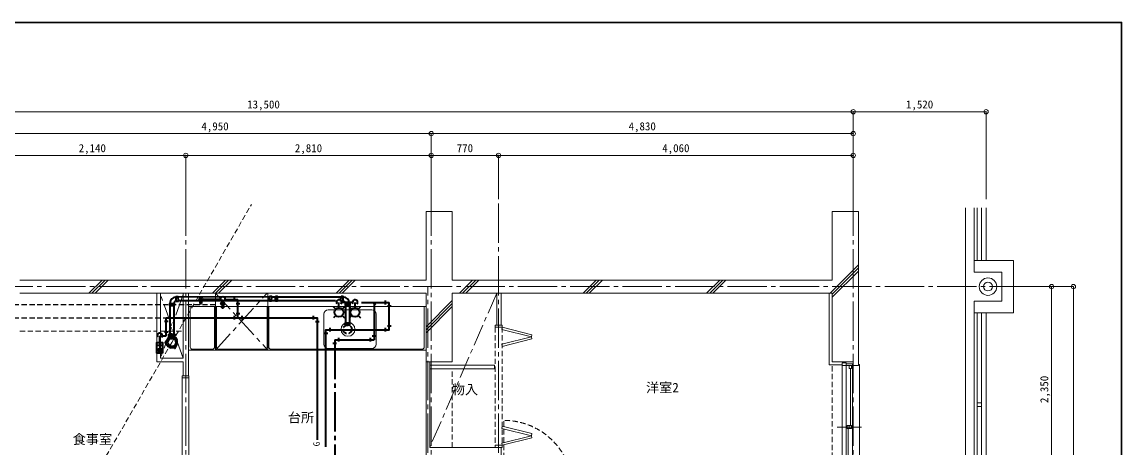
# Model space of a CAD drawing. Units: millimetres at full size, sheet at 1:50. Extents: x -9674 to 9699, y -6794 to 6791.
# Drawn here: x -2892 to 9699, y 1920 to 6791 of the extents above; entities that cross this region are included whole.
import ezdxf
from ezdxf.enums import TextEntityAlignment as Align

# ---------------------------------------------------------------- set-up
doc = ezdxf.new("R2010")
doc.units = ezdxf.units.MM
doc.header["$LTSCALE"] = 50
doc.header["$PDMODE"] = 32
doc.header["$PDSIZE"] = 50
for name, pattern in [('CHAIN1', [8, 5, -1, 1, -1]), ('CHAIN2', [12, 9, -1, 1, -1]), ('DASHED1', [1.8, 1.2, -0.6])]:
    doc.linetypes.add(name, pattern=pattern)
for name, color, linetype, lineweight in [('0-0_図面枠', 7, 'Continuous', 9), ('1-0_芯', 134, 'CHAIN2', 9), ('1-1_躯体', 134, 'Continuous', 9), ('1-2_間仕切', 134, 'Continuous', 9), ('1-3_建具', 134, 'Continuous', 9), ('1-5_設備', 134, 'Continuous', 9), ('1-6_ﾊﾞﾙｺﾆｰ・階段', 134, 'Continuous', 9), ('1-7_その他', 134, 'DASHED1', 9), ('1-8_ハッチ', 134, 'Continuous', 9), ('1-B_寸法', 134, 'Continuous', 9), ('1-C_梁', 134, 'DASHED1', 9), ('2-0_芯', 3, 'Continuous', 35), ('2-3_建具', 4, 'Continuous', 35), ('2-9_金物', 1, 'CHAIN2', 35), ('2-A_文字', 6, 'Continuous', 35), ('2-C', 2, 'DASHED1', 25)]:
    doc.layers.add(name, color=color, linetype=linetype, lineweight=lineweight)
doc.layers.add('1-A_文字', color=134, linetype='Continuous')
doc.styles.add('ＭＳ ゴシック', font='')
doc.styles.get('ＭＳ ゴシック').set_extended_font_data('MS Gothic')

msp = doc.modelspace()

# ---------------------------------------------------------------- linework, layer by layer
at = {"layer": '0-0_図面枠'}
for p, q in [((9697.16, 6789.66), (-9672.16, 6789.66)), ((9695.4, 6787.9), (-9670.4, 6787.9)), ((-9668.64, 6786.14), (9693.64, 6786.14)), ((9691.87, 6784.38), (-9666.87, 6784.38)), ((9690.11, 6782.61), (-9665.11, 6782.61)), ((9688.35, 6780.85), (-9663.35, 6780.85)), ((9688.35, -6783.35), (9688.35, 6780.85)), ((9690.11, -6785.11), (9690.11, 6782.61)), ((9691.87, -6786.88), (9691.87, 6784.38)), ((9693.64, 6786.14), (9693.64, -6788.64)), ((9695.4, -6790.4), (9695.4, 6787.9)), ((9697.16, -6792.16), (9697.16, 6789.66))]:
    msp.add_line(p, q, dxfattribs=at)
msp.add_lwpolyline([(9698.92, -6793.93), (9698.92, 6791.43), (-9673.92, 6791.43)], dxfattribs=at)
at = {"layer": '1-0_芯'}
for p, q in [((-1017.5, -3454.44), (-1017.5, 4765.56)), ((1792.5, -3454.44), (1792.5, 4765.56)), ((2562.5, 1265.56), (2562.5, 4765.56)), ((6622.5, -3454.44), (6622.5, 4765.56)), ((-8617.5, 3765.56), (8392.5, 3765.56)), ((1753.5, 1265.56), (1753.5, 3765.56))]:
    msp.add_line(p, q, dxfattribs=at)
at = {"layer": '1-1_躯体'}
for p, q in [((1732.5, 3840.56), (1732.5, 4625.56)), ((1732.5, 4625.56), (2032.5, 4625.56)), ((2032.5, 3840.56), (2032.5, 4625.56)), ((6382.5, 4625.56), (6682.5, 4625.56)), ((6682.5, 2863.56), (6682.5, 4625.56)), ((-2917.5, 3840.56), (1732.5, 3840.56)), ((-2917.5, 3690.56), (1732.5, 3690.56)), ((1732.5, 2905.56), (1732.5, 3690.56)), ((2032.5, 3690.56), (6382.5, 3690.56)), ((2032.5, 2905.56), (2032.5, 3690.56)), ((6382.5, 2905.56), (6382.5, 3690.56)), ((1732.5, 2905.56), (2032.5, 2905.56)), ((6382.5, 2905.56), (6622.5, 2905.56))]:
    msp.add_line(p, q, dxfattribs=at)
for points in [[(2032.5, 3840.56), (6382.5, 3840.56), (6382.5, 4625.56)], [(6622.5, 2905.56), (6622.5, 2863.56), (6682.5, 2863.56)]]:
    msp.add_lwpolyline(points, dxfattribs=at)
at = {"layer": '1-2_間仕切'}
for p, q in [((-1347.5, 3690.56), (-1347.5, 2905.56)), ((-1307.5, 3690.56), (-1307.5, 2945.56)), ((-1047.5, 2945.56), (-1047.5, 3690.56)), ((-987.5, 2745.56), (-987.5, 3690.56)), ((2541.5, 3690.56), (2541.5, 3325.56)), ((2592.5, 3325.56), (2592.5, 3690.56)), ((-1347.5, 2905.56), (-1047.5, 2905.56)), ((-1307.5, 2945.56), (-1047.5, 2945.56)), ((-1047.5, 2745.56), (-1047.5, 2905.56)), ((1732.5, 2905.56), (1732.5, 1295.56)), ((1774.5, 2905.56), (1774.5, 1925.56)), ((1774.5, 2825.56), (2515, 2825.56)), ((2592.5, 1925.56), (1774.5, 1925.56)), ((2592.5, 1235.56), (2592.5, 1925.56))]:
    msp.add_line(p, q, dxfattribs=at)
msp.add_lwpolyline([(1774.5, 2865.56), (2515, 2865.56), (2515, 2825.56)], dxfattribs=at)
at = {"layer": '1-3_建具'}
for p, q in [((2605, 3325.56), (2525, 3325.56)), ((2598.94, 3276.31), (2605, 3300.56)), ((2598.94, 3276.31), (2938.49, 3191.42)), ((2605, 3300.56), (2605, 3325.56)), ((2944.55, 3215.68), (2605, 3300.56)), ((2598.94, 3106.53), (2938.49, 3191.42)), ((2944.55, 3167.17), (2605, 3082.28)), ((2938.49, 3191.42), (2944.55, 3215.68)), ((2938.49, 3191.42), (2944.55, 3167.17)), ((2598.94, 3106.53), (2605, 3082.28)), ((6495.5, 2893.56), (6496.53, 2893.56)), ((6495.5, 2893.56), (6495.5, 2863.56)), ((6495.5, 2893.56), (6542.5, 2893.56)), ((6495.5, 2863.56), (6542.5, 2863.56)), ((6495.5, 2863.56), (6495.5, 1453.56)), ((6542.5, 2893.56), (6542.5, 2863.56)), ((6612.5, 2883.56), (6542.5, 2883.56)), ((6542.5, 2863.56), (6612.5, 2863.56)), ((6542.5, 2848.56), (6542.5, 2863.56)), ((6542.5, 1468.56), (6542.5, 2848.56)), ((6577.5, 2828.56), (6577.5, 2863.56)), ((6601.5, 2828.56), (6577.5, 2828.56)), ((6589.5, 2176.06), (6589.5, 2828.56)), ((6601.5, 2828.56), (6601.5, 2863.56)), ((6612.5, 2883.56), (6612.5, 2848.56)), ((6612.5, 1468.56), (6612.5, 2848.56)), ((6682.5, 2873.56), (6692.5, 2873.56)), ((6692.5, 2873.56), (6692.5, 1443.56)), ((-1060, 2745.56), (-982, 2745.56)), ((-1060, 2720.56), (-1060, 2745.56)), ((-1060, 2720.56), (-982, 2720.56)), ((-1060, 2720.56), (-1060, 1320.56)), ((-982, 2720.56), (-982, 2745.56)), ((-982, 1320.56), (-982, 2720.56)), ((2598.94, 2144.59), (2605, 2168.85)), ((2598.94, 2144.59), (2938.49, 2059.7)), ((2944.55, 2083.96), (2605, 2168.85)), ((6715.98, 2158.56), (6439.02, 2158.56)), ((6553.5, 2141.06), (6553.5, 2176.06)), ((6601.5, 2141.06), (6553.5, 2141.06)), ((6565.5, 2141.06), (6565.5, 1488.56)), ((6577.5, 2141.06), (6577.5, 2176.06)), ((2598.94, 1974.82), (2938.49, 2059.7)), ((2944.55, 2035.45), (2605, 1950.56)), ((2938.49, 2059.7), (2944.55, 2083.96)), ((2938.49, 2059.7), (2944.55, 2035.45)), ((2605, 1950.56), (2525, 1950.56)), ((2525, 1925.56), (2525, 1950.56)), ((2605, 1925.56), (2525, 1925.56)), ((2598.94, 1974.82), (2605, 1950.56)), ((2605, 1925.56), (2605, 1950.56))]:
    msp.add_line(p, q, dxfattribs=at)
at = {"layer": '1-3_建具', "linetype": 'DASHED1'}
for p, q in [((2525, 3300.56), (2525, 1950.56)), ((2605, 3300.56), (2605, 1950.56)), ((2622.5, 1445.56), (2622.5, 2235.56))]:
    msp.add_line(p, q, dxfattribs=at)
at = {"layer": '1-3_建具'}
for points in [[(2605, 3300.56), (2525, 3300.56), (2525, 3325.56)], [(6601.5, 2141.06), (6601.5, 2176.06), (6553.5, 2176.06)]]:
    msp.add_lwpolyline(points, dxfattribs=at)
at = {"layer": '1-3_建具', "linetype": 'DASHED1'}
msp.add_arc((2622.5, 1445.56), 790, 0, 90, dxfattribs=at)
at = {"layer": '1-5_設備'}
for p, q in [((-677.5, 3038.56), (-677.5, 3690.56)), ((-77.5, 3038.56), (-77.5, 3690.56)), ((-987.5, 3538.56), (1732.5, 3538.56)), ((-967.5, 3073.56), (-967.5, 3538.56)), ((-687.5, 3073.56), (-687.5, 3538.56)), ((-667.5, 3073.56), (-667.5, 3538.56)), ((-87.5, 3073.56), (-87.5, 3538.56)), ((-67.5, 3073.56), (-67.5, 3538.56)), ((1712.5, 3073.56), (1712.5, 3538.56)), ((562.5, 3448.56), (562.5, 3108.56)), ((612.5, 3498.56), (1112.5, 3498.56)), ((1162.5, 3448.56), (1162.5, 3108.56)), ((-987.5, 3038.56), (1732.5, 3038.56)), ((-942.5, 3048.56), (-712.5, 3048.56)), ((-642.5, 3048.56), (-112.5, 3048.56)), ((-42.5, 3048.56), (1687.5, 3048.56)), ((1112.5, 3058.56), (612.5, 3058.56))]:
    msp.add_line(p, q, dxfattribs=at)
at = {"layer": '1-5_設備', "linetype": 'CHAIN1'}
for p, q in [((-677.5, 3038.56), (-87.5, 3690.56)), ((-677.5, 3690.56), (-77.5, 3038.56))]:
    msp.add_line(p, q, dxfattribs=at)
at = {"layer": '1-5_設備'}
msp.add_circle((839.13, 3276.93), 80, dxfattribs=at)
for centre, radius, start, end in [((612.5, 3448.56), 50, 90, 180), ((1112.5, 3448.56), 50, 0, 90), ((-942.5, 3073.56), 25, 180, 270), ((-712.5, 3073.56), 25, 270, 0), ((-642.5, 3073.56), 25, 180, 270), ((-112.5, 3073.56), 25, 270, 0), ((-42.5, 3073.56), 25, 180, 270), ((612.5, 3108.56), 50, 180, 270), ((1112.5, 3108.56), 50, 270, 0), ((1687.5, 3073.56), 25, 270, 0)]:
    msp.add_arc(centre, radius, start, end, dxfattribs=at)
at = {"layer": '1-6_ﾊﾞﾙｺﾆｰ・階段'}
for p, q in [((7907.5, 4665.56), (7907.5, -527.43)), ((8007.5, 4065.56), (8007.5, 4665.56)), ((8042.5, 4065.56), (8042.5, 4665.56)), ((8092.5, 4065.56), (8092.5, 4665.56)), ((8142.5, 4065.56), (8142.5, 4665.56)), ((8007.5, 4065.56), (8457.5, 4065.56)), ((8007.5, 3930.56), (8007.5, 4065.56)), ((8457.5, 3465.56), (8457.5, 4065.56)), ((8007.5, 3930.56), (8322.5, 3930.56)), ((8007.5, 3465.56), (8457.5, 3465.56)), ((8042.5, 1365.56), (8042.5, 3465.56)), ((8092.5, 1365.56), (8092.5, 3465.56)), ((8142.5, 1365.56), (8142.5, 3465.56)), ((8042.5, 2435.56), (8092.5, 2435.56)), ((8042.5, 2395.56), (8092.5, 2395.56))]:
    msp.add_line(p, q, dxfattribs=at)
for points in [[(8007.5, 3600.56), (8322.5, 3600.56), (8322.5, 3930.56)], [(8007.5, 1365.56), (8007.5, 3465.56), (8007.5, 3600.56)]]:
    msp.add_lwpolyline(points, dxfattribs=at)
for radius in [100, 50]:
    msp.add_circle((8165, 3765.56), radius, dxfattribs=at)
at = {"layer": '1-7_その他', "linetype": 'CHAIN1'}
for p, q in [((-1047.5, 2945.56), (-1307.5, 3675.56)), ((-1047.5, 3675.56), (-1307.5, 2945.56)), ((2541.5, 3690.56), (1774.5, 1925.56))]:
    msp.add_line(p, q, dxfattribs=at)
at = {"layer": '1-8_ハッチ'}
for p, q in [((6358.63, 3690.56), (6682.5, 4014.43)), ((6382.5, 3679.07), (6682.5, 3979.07)), ((6382.5, 3643.72), (6682.5, 3943.72)), ((-2126.65, 3690.56), (-1976.65, 3840.56)), ((-2091.29, 3690.56), (-1941.29, 3840.56)), ((-2055.94, 3690.56), (-1905.94, 3840.56)), ((-712.43, 3690.56), (-562.43, 3840.56)), ((-677.08, 3690.56), (-527.08, 3840.56)), ((-641.72, 3690.56), (-491.72, 3840.56)), ((701.78, 3690.56), (851.78, 3840.56)), ((737.14, 3690.56), (887.14, 3840.56)), ((772.49, 3690.56), (922.49, 3840.56)), ((2115.99, 3690.56), (2265.99, 3840.56)), ((2151.35, 3690.56), (2301.35, 3840.56)), ((2186.7, 3690.56), (2336.7, 3840.56)), ((3530.21, 3690.56), (3680.21, 3840.56)), ((3565.56, 3690.56), (3715.56, 3840.56)), ((3600.92, 3690.56), (3750.92, 3840.56)), ((4944.42, 3690.56), (5094.42, 3840.56)), ((4979.78, 3690.56), (5129.78, 3840.56)), ((5015.13, 3690.56), (5165.13, 3840.56)), ((6347.5, 2870.56), (6347.5, 3690.56)), ((1732.5, 3307.07), (2032.5, 3607.07)), ((1732.5, 3271.71), (2032.5, 3571.71)), ((1732.5, 3236.36), (2032.5, 3536.36)), ((6347.5, 2870.56), (6495.5, 2870.56))]:
    msp.add_line(p, q, dxfattribs=at)
at = {"layer": '1-B_寸法'}
for p, q in [((-6877.5, 5765.56), (6622.5, 5765.56)), ((6622.5, 5765.56), (6622.5, 4765.56)), ((6622.5, 5765.56), (8142.5, 5765.56)), ((8142.5, 5765.56), (8142.5, 4765.56)), ((-3157.5, 5515.56), (1792.5, 5515.56)), ((1792.5, 5515.56), (6622.5, 5515.56)), ((1792.5, 5515.56), (1792.5, 4765.56)), ((-3157.5, 5265.56), (-1017.5, 5265.56)), ((-1017.5, 5265.56), (-1017.5, 4765.56)), ((-1017.5, 5265.56), (1792.5, 5265.56)), ((1792.5, 5265.56), (2562.5, 5265.56)), ((2562.5, 5265.56), (2562.5, 4765.56)), ((2562.5, 5265.56), (6622.5, 5265.56)), ((8392.5, 3765.56), (9142.5, 3765.56)), ((8892.5, 1415.56), (8892.5, 3765.56)), ((9142.5, -2454.44), (9142.5, 3765.56))]:
    msp.add_line(p, q, dxfattribs=at)
for p in [(6622.5, 5765.56), (8142.5, 5765.56), (1792.5, 5515.56), (6622.5, 5515.56), (-1017.5, 5265.56), (1792.5, 5265.56), (2562.5, 5265.56), (6622.5, 5265.56), (8892.5, 3765.56), (9142.5, 3765.56)]:
    msp.add_point(p, dxfattribs=at)
at = {"layer": '1-C_梁'}
for p, q in [((-2917.5, 3255.56), (-1347.5, 3255.56)), ((-1307.5, 3255.56), (-1047.5, 3255.56)), ((2032.5, 1925.56), (2032.5, 2825.56)), ((6382.5, 1446.56), (6382.5, 2870.56))]:
    msp.add_line(p, q, dxfattribs=at)
at = {"layer": '2-0_芯'}
for p, q in [((-1203.94, 3573.52), (-1150.64, 3573.52)), ((-1203.94, 3573.52), (-1150.64, 3573.52)), ((-1203.94, 3573.52), (-1203.94, 3549.02)), ((-1203.94, 3573.52), (-1203.94, 3549.02)), ((-1203.94, 3549.02), (-1150.64, 3549.02)), ((-1203.94, 3549.02), (-1150.64, 3549.02)), ((-1200.2, 3549.02), (-1200.2, 3219.79)), ((-1154.38, 3549.02), (-1154.38, 3219.79)), ((-1150.64, 3573.52), (-1150.64, 3549.02)), ((-1150.64, 3573.52), (-1150.64, 3549.02)), ((-1128.35, 3650.67), (-1103.85, 3651.17)), ((-1127.26, 3597.38), (-1128.35, 3650.67)), ((-1127.26, 3597.38), (-1102.77, 3597.88)), ((-1127.26, 3597.38), (-1102.77, 3597.88)), ((-1102.77, 3597.88), (-1103.85, 3651.17)), ((-1102.77, 3597.88), (-1103.85, 3651.17)), ((-58.35, 3646.48), (-1103.77, 3647.04)), ((-59.26, 3601.61), (-1102.84, 3601.61)), ((-59.34, 3597.88), (-58.25, 3651.17)), ((-59.34, 3597.88), (-58.25, 3651.17)), ((-34.84, 3597.38), (-59.34, 3597.88)), ((-34.84, 3597.38), (-59.34, 3597.88)), ((-33.76, 3650.67), (-58.25, 3651.17)), ((-34.84, 3597.38), (-33.76, 3650.67)), ((7.95, 3601.61), (-34.75, 3601.61)), ((8.86, 3646.44), (-33.84, 3646.47)), ((7.87, 3597.88), (8.96, 3651.17)), ((7.87, 3597.88), (8.96, 3651.17)), ((32.37, 3597.38), (7.87, 3597.88)), ((32.37, 3597.38), (7.87, 3597.88)), ((33.45, 3650.67), (8.96, 3651.17)), ((32.37, 3597.38), (33.45, 3650.67)), ((697.19, 3601.61), (32.45, 3601.61)), ((758.96, 3646.04), (33.37, 3646.43)), ((757.97, 3597.88), (759.06, 3651.17)), ((782.47, 3597.38), (757.97, 3597.88)), ((758.43, 3620.47), (759.06, 3651.17)), ((783.55, 3650.67), (759.06, 3651.17)), ((782.47, 3597.38), (772.92, 3597.57)), ((782.47, 3597.38), (783.55, 3650.67)), ((859.15, 3573.52), (805.85, 3573.52)), ((859.15, 3573.52), (805.85, 3573.52)), ((805.85, 3573.52), (805.85, 3549.02)), ((805.85, 3573.52), (805.85, 3549.02)), ((859.15, 3549.02), (805.85, 3549.02)), ((859.15, 3549.02), (805.85, 3549.02)), ((809.59, 3545.87), (809.59, 3351.94)), ((855.41, 3545.87), (855.41, 3351.94)), ((859.15, 3573.52), (859.15, 3549.02)), ((859.15, 3573.52), (859.15, 3549.02)), ((805.85, 3351.94), (859.15, 3351.94)), ((805.85, 3351.94), (859.15, 3351.94)), ((805.85, 3327.44), (805.85, 3351.94)), ((805.85, 3327.44), (859.15, 3327.44)), ((809.8, 3327.44), (809.8, 3320.78)), ((855.2, 3327.44), (855.2, 3320.78)), ((859.15, 3327.44), (859.15, 3351.94)), ((-1249.82, 3135.19), (-1226.5, 3165.61)), ((-1177.13, 3219.79), (-1213.63, 3219.79)), ((-1213.63, 3212.89), (-1213.63, 3219.79)), ((-1177.13, 3212.89), (-1213.63, 3212.89)), ((-1213.63, 3209.89), (-1177.13, 3209.89)), ((-1213.63, 3202.89), (-1213.63, 3209.89)), ((-1177.13, 3202.89), (-1213.63, 3202.89)), ((-1207.63, 3187.65), (-1207.63, 3202.89)), ((-1207.63, 3187.65), (-1193.82, 3187.65)), ((-1202.63, 3187.65), (-1202.63, 3184.5)), ((-1185.36, 3189.36), (-1147.35, 3194.35)), ((-1177.13, 3219.79), (-1140.63, 3219.79)), ((-1177.13, 3212.89), (-1140.63, 3212.89)), ((-1140.63, 3209.89), (-1177.13, 3209.89)), ((-1140.63, 3202.89), (-1177.13, 3202.89)), ((-1146.63, 3195.27), (-1146.63, 3202.89)), ((-1140.63, 3212.89), (-1140.63, 3219.79)), ((-1140.63, 3202.89), (-1140.63, 3209.89)), ((-1134.71, 3187.04), (-1120.03, 3151.64)), ((-1249.82, 3120.59), (-1226.5, 3090.17)), ((-1147.35, 3061.43), (-1185.36, 3066.41)), ((-1134.71, 3068.73), (-1120.03, 3104.13))]:
    msp.add_line(p, q, dxfattribs=at)
for points in [[(-1127.26, 3597.38), (-1128.35, 3650.67), (-1103.85, 3651.17)], [(-34.84, 3597.38), (-33.76, 3650.67), (-58.25, 3651.17)], [(32.37, 3597.38), (33.45, 3650.67), (8.96, 3651.17)], [(782.47, 3597.38), (783.55, 3650.67), (759.06, 3651.17)]]:
    msp.add_lwpolyline(points, dxfattribs=at)
at = {"layer": '2-0_芯', "linetype": 'DASHED1'}
msp.add_circle((832.5, 3276.93), 49.37, dxfattribs=at)
at = {"layer": '2-0_芯'}
for centre, radius in [((-1177.29, 3127.89), 46), ((-1145.79, 3182.45), 6), ((-1240.29, 3127.89), 6), ((-1145.79, 3073.33), 6)]:
    msp.add_circle(centre, radius, dxfattribs=at)
for centre, radius, start, end in [((-1124.22, 3571.02), 75.77, 93.057, 178.109), ((-1124.22, 3571.02), 30.37, 95.889, 175.278), ((-37.88, 3571.02), 30.37, 84.10651, 84.111), ((29.33, 3571.02), 30.37, 84.10651, 84.111), ((779.43, 3571.02), 30.37, 84.10651, 84.111), ((779.43, 3571.02), 30.37, 4.722, 84.10651), ((779.43, 3571.02), 75.77, 1.891, 86.9407), ((-1177.29, 3127.89), 62, 97.472, 142.528), ((-1145.79, 3182.45), 12, 22.528, 97.472), ((-1177.29, 3127.89), 62, 337.472, 22.528), ((-1240.29, 3127.89), 12, 142.528, 217.472), ((-1177.29, 3127.89), 62, 217.472, 262.528), ((-1145.79, 3073.33), 12, 262.528, 337.472)]:
    msp.add_arc(centre, radius, start, end, dxfattribs=at)
at = {"layer": '2-3_建具'}
for p, q in [((-824.59, 3579.38), (-864.59, 3579.38)), ((-839.48, 3636.91), (-863.92, 3612.46)), ((-850.23, 3636.76), (-863.77, 3623.22)), ((-832.37, 3633.41), (-860.42, 3605.35)), ((-827.39, 3627.78), (-854.8, 3600.37)), ((-824.72, 3619.85), (-846.86, 3597.7)), ((-844.59, 3561.19), (-844.59, 3597.57)), ((-829.4, 3604.56), (-831.57, 3602.39)), ((-625.85, 3617.57), (-824.59, 3617.57)), ((-575.51, 3531.28), (-615.51, 3531.28)), ((-590.4, 3588.81), (-614.85, 3564.36)), ((-601.16, 3588.66), (-614.7, 3575.12)), ((-583.3, 3585.31), (-611.35, 3557.26)), ((-578.32, 3579.68), (-605.72, 3552.28)), ((-597.79, 3589.34), (-597.79, 3617.57)), ((-575.64, 3571.75), (-597.79, 3549.6)), ((-595.51, 3513.09), (-595.51, 3549.47)), ((-580.33, 3556.46), (-582.5, 3554.29)), ((-565.17, 3617.57), (-421.15, 3617.57)), ((-465.45, 3639.17), (-465.45, 3595.97)), ((-442.75, 3573.28), (-399.55, 3573.28)), ((-421.15, 3409.79), (-421.15, 3617.57)), ((-1241.37, 3203.68), (-1241.37, 3409.79)), ((-1197.07, 3388.19), (-1197.07, 3431.39)), ((-465.45, 3431.39), (-465.45, 3388.19)), ((-399.55, 3454.09), (-442.75, 3454.09)), ((-376.86, 3431.39), (-376.86, 3388.19)), ((442.81, 3388.19), (442.81, 3431.39)), ((-1219.77, 3365.5), (-1262.97, 3365.5)), ((465.5, 3365.5), (508.7, 3365.5)), ((-1316.25, 3128.03), (-1316.25, 3203.68)), ((-1285.91, 3203.68), (-1241.37, 3203.68)), ((-1262.97, 3247.97), (-1219.77, 3247.97)), ((-1336.25, 3096.77), (-1296.25, 3096.77)), ((-1336.12, 3038.11), (-1313.97, 3060.26)), ((-1333.45, 3030.18), (-1306.04, 3057.58)), ((-1331.43, 3053.4), (-1329.27, 3055.57)), ((-1328.47, 3024.55), (-1300.42, 3052.6)), ((-1321.36, 3021.05), (-1296.91, 3045.5)), ((-1316.25, 3116.77), (-1316.25, 3060.39)), ((-1310.61, 3021.2), (-1297.06, 3034.74))]:
    msp.add_line(p, q, dxfattribs=at)
msp.add_lwpolyline([(-1241.37, 3409.79), (487.1, 3409.79), (487.1, 2014.64)], dxfattribs=at)
msp.add_lwpolyline([(-1285, 3003.03), (-1347.5, 3003.03), (-1347.5, 3128.03), (-1285, 3128.03)], close=True, dxfattribs=at)
for centre in [(-844.59, 3617.57), (-595.51, 3569.47), (-1316.25, 3040.39)]:
    msp.add_circle(centre, 20, dxfattribs=at)
for centre in [(-595.51, 3617.57), (-1316.25, 3203.68)]:
    msp.add_arc(centre, 30.34, 320.49, 214.849, dxfattribs=at)
at = {"layer": '2-9_金物', "linetype": 'Continuous'}
for p, q in [((698.67, 3509.1), (673.45, 3534.32)), ((735.83, 3524.49), (735.83, 3584.33)), ((772.99, 3509.1), (798.21, 3534.32)), ((698.67, 3434.78), (673.45, 3409.56)), ((772.99, 3434.78), (798.21, 3409.56))]:
    msp.add_line(p, q, dxfattribs=at)
at = {"layer": '2-9_金物'}
for p, q in [((888.96, 3584.33), (766.17, 3584.33)), ((1139.22, 3573.92), (1139.22, 3158.38)), ((687.1, 3158.38), (687.1, -503.03)), ((687.1, 3158.38), (1139.22, 3158.38)), ((731.4, 3179.98), (731.4, 3136.78)), ((1094.92, 3136.78), (1094.92, 3179.98)), ((1117.62, 3202.68), (1160.82, 3202.68)), ((708.7, 3114.09), (665.5, 3114.09))]:
    msp.add_line(p, q, dxfattribs=at)
at = {"layer": '2-9_金物', "linetype": 'Continuous'}
msp.add_circle((735.83, 3471.94), 52.55, dxfattribs=at)
for centre, radius, start, end in [((735.83, 3584.33), 30.34, 320.49, 214.849), ((1129.22, 3567.86), 11.7, 31.23674, 148.76326), ((1149.22, 3579.99), 11.7, 211.23674, 328.76326)]:
    msp.add_arc(centre, radius, start, end, dxfattribs=at)
at = {"layer": '2-A_文字'}
for p, q in [((882.14, 3509.1), (856.92, 3534.32)), ((919.3, 3524.49), (919.3, 3584.33)), ((956.45, 3509.1), (981.67, 3534.32)), ((995.44, 3584.33), (1312, 3584.33)), ((1267.7, 3562.73), (1267.7, 3605.93)), ((1333.6, 3540.03), (1290.4, 3540.03)), ((882.14, 3434.78), (856.92, 3409.56)), ((956.45, 3434.78), (981.67, 3409.56)), ((631.4, 3293.81), (631.4, 3250.61)), ((1267.7, 3250.61), (1267.7, 3293.81)), ((1290.4, 3316.51), (1333.6, 3316.51)), ((608.7, 3227.92), (565.5, 3227.92))]:
    msp.add_line(p, q, dxfattribs=at)
msp.add_lwpolyline([(587.1, 1931.55), (587.1, 3272.21), (1312, 3272.21), (1312, 3585.17)], dxfattribs=at)
msp.add_circle((919.3, 3471.94), 52.55, dxfattribs=at)
msp.add_arc((919.3, 3584.33), 30.34, 320.49, 214.849, dxfattribs=at)
at = {"layer": '2-C', "color": 7, "lineweight": 9}
for q in [(-267.25, 4704.12), (-2087.33, 1551.65)]:
    msp.add_line((-1177.29, 3127.89), q, dxfattribs=at)
at = {"layer": '2-C'}
for p, q in [((-677.5, 3555.56), (-7117.5, 3555.56)), ((-677.5, 3405.56), (-7117.5, 3405.56))]:
    msp.add_line(p, q, dxfattribs=at)

# ---------------------------------------------------------------- texts
at = {"layer": '1-A_文字', "style": 'ＭＳ ゴシック'}
for s, p in [('物入', (2027.21, 2500.14)), ('洋室2', (4250.8, 2522.24)), ('台所', (151.37, 2179.85)), ('食事室', (-2311.69, 1931.98))]:
    msp.add_text(s, height=110, dxfattribs=at).set_placement(p, align=Align.BOTTOM_LEFT)
at = {"layer": '1-B_寸法', "style": 'ＭＳ ゴシック'}
for s, p in [('13,500', (-315, 5775.56)), ('1,520', (7226.25, 5775.56)), ('4,950', (-838.75, 5525.56)), ('4,830', (4051.25, 5525.56)), ('2,140', (-2243.75, 5275.56)), ('2,810', (231.25, 5275.56)), ('770', (2083.75, 5275.56)), ('4,060', (4436.25, 5275.56))]:
    msp.add_text(s, height=91.64, dxfattribs=at).set_placement(p, align=Align.BOTTOM_LEFT)
msp.add_text('2,350', height=91.64, rotation=90, dxfattribs=at).set_placement((8882.5, 2434.31), align=Align.BOTTOM_LEFT)
at = {"layer": '2-3_建具', "color": 7, "style": 'ＭＳ ゴシック'}
msp.add_text('G', height=73.31, rotation=90, dxfattribs=at).set_placement((537.1, 1939.64), align=Align.BOTTOM_LEFT)

doc.saveas('drawing.dxf')
